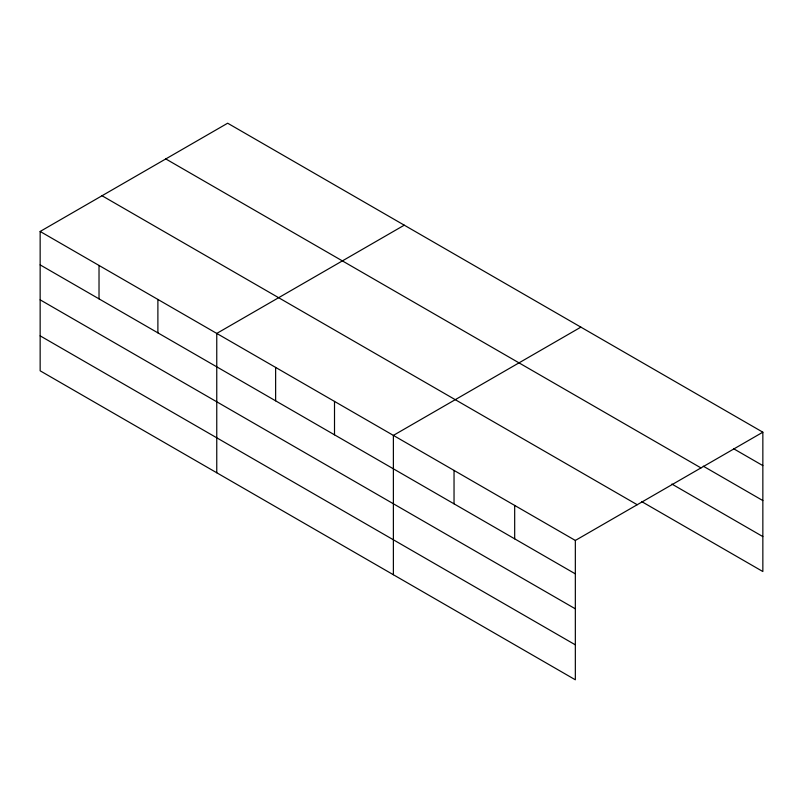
<?xml version="1.0" encoding="UTF-8"?>
<svg xmlns="http://www.w3.org/2000/svg" width="803" height="803" viewBox="0 0 803 803"><rect width="100%" height="100%" fill="white"/><g stroke="black" fill="none" stroke-linecap="round" stroke-linejoin="round"><path stroke-width="1.2" d="M40.15 231.465L575.339 540.449L575.339 679.79L40.15 370.805L40.15 231.465L227.661 123.21L762.85 432.195L762.85 571.535L641.537 501.504M404.27 225.171L216.76 333.426L216.76 472.766M580.88 327.142L393.38 435.397L393.38 574.737M575.339 540.449L762.85 432.195M733.601 448.726L762.85 465.61M703.277 466.172L762.85 500.57M165.779 158.934L700.969 467.918M671.87 484.048L762.85 536.585M102.031 195.741L637.221 504.726M40.15 264.88L575.339 573.864M40.15 299.83L575.339 608.825M40.15 335.845L575.339 644.839M514.683 505.438L514.683 538.843M454.036 470.417L454.036 503.832M334.51 401.41L334.51 434.824M275.63 367.423L275.63 400.827M157.89 299.439L157.89 332.854M99.02 265.452L99.02 298.867"/></g></svg>
